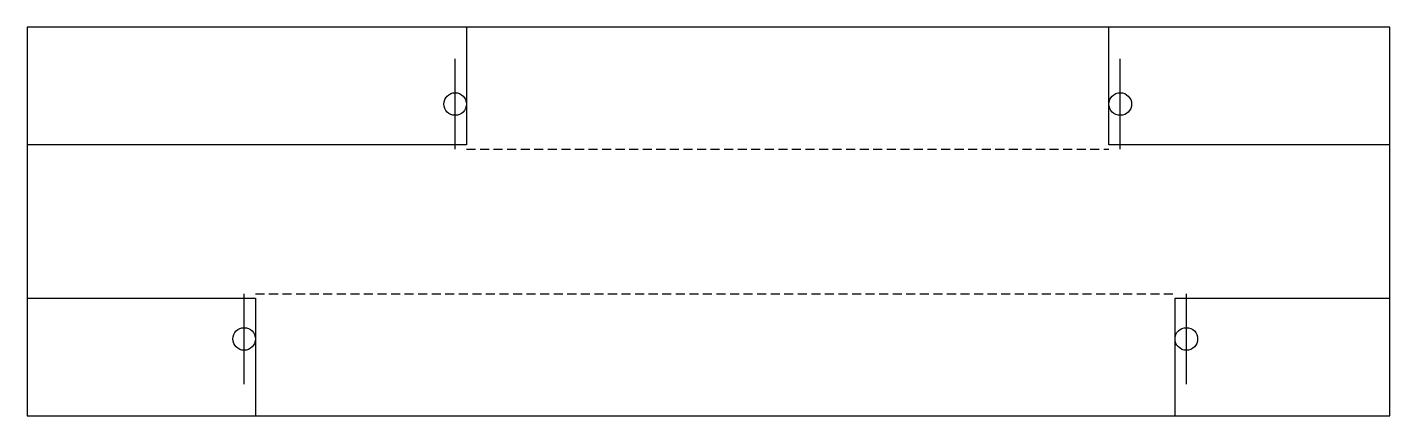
# Model space of a CAD drawing. Header units: inches. Extents: x 0 to 37.7, y 0 to 10.8.
import ezdxf

# ---------------------------------------------------------------- set-up
doc = ezdxf.new("R2010")
doc.units = ezdxf.units.IN
doc.linetypes.add('DASHED', pattern=[0.375, 0.25, -0.125])
doc.layers.add('CUT', color=1, linetype='CONTINUOUS')
doc.layers.add('REFERENCE', color=8, linetype='CONTINUOUS')

msp = doc.modelspace()

# ---------------------------------------------------------------- linework, layer by layer
at = {"layer": 'CUT'}
msp.add_lwpolyline([(6.3105, 0), (31.7435, 0), (31.7435, 3.25), (37.681009, 3.25), (37.681009, 7.5), (29.9165, 7.5), (29.9165, 10.75), (12.1475, 10.75), (12.1475, 7.5), (0, 7.5), (0, 3.25), (6.3105, 3.25)], close=True, dxfattribs=at)
at = {"layer": 'REFERENCE'}
for p, q in [((11.835, 7.375), (11.835, 9.875)), ((30.229, 7.375), (30.229, 9.875)), ((5.998, 0.875), (5.998, 3.375)), ((32.056, 0.875), (32.056, 3.375))]:
    msp.add_line(p, q, dxfattribs=at)
at = {"layer": 'REFERENCE', "color": 2, "linetype": 'DASHED'}
for p, q in [((12.1475, 7.375), (29.9165, 7.375)), ((6.3105, 3.375), (31.7435, 3.375))]:
    msp.add_line(p, q, dxfattribs=at)
at = {"layer": 'REFERENCE'}
msp.add_lwpolyline([(0, 0), (37.681009, 0), (37.681009, 10.75), (0, 10.75)], close=True, dxfattribs=at)
for centre in [(11.835, 8.625), (30.229, 8.625), (5.998, 2.125), (32.056, 2.125)]:
    msp.add_circle(centre, 0.3125, dxfattribs=at)

doc.saveas('drawing.dxf')
